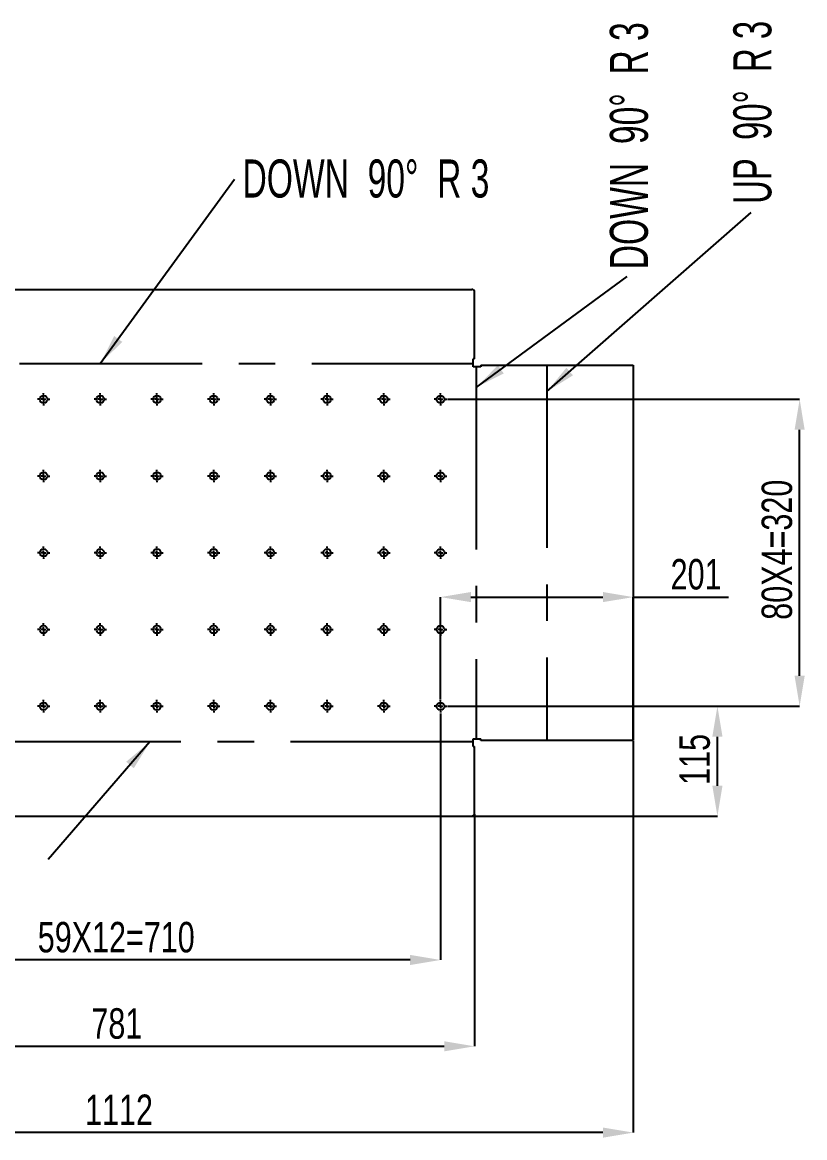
# Model space of a CAD drawing. Header units: millimetres. Extents: x 15 to 1266, y -324 to 294.
# Drawn here: x 257.7 to 312.1, y -214.3 to -136.8 of the extents above; entities that cross this region are included whole.
import ezdxf

# ---------------------------------------------------------------- set-up
doc = ezdxf.new("R2010")
doc.units = ezdxf.units.MM
doc.header["$PDSIZE"] = -1
doc.linetypes.add('CENTERX2', pattern=[20.32, 12.7, -2.54, 2.54, -2.54])
doc.layers.add('FORMAT', color=7, linetype='Continuous')
doc.styles.add('SLDTEXTSTYLE0', font='TXT', dxfattribs={"width": 0.75})
doc.styles.add('SLDTEXTSTYLE14', font='TXT', dxfattribs={"width": 0.645833})
doc.styles.add('SLDTEXTSTYLE15', font='TXT', dxfattribs={"width": 0.660714})
doc.dimstyles.new('SLDDIMSTYLE1', dxfattribs={"dimtxt": 2.5, "dimasz": 2.116667, "dimexe": 0, "dimexo": 0.625, "dimgap": 0, "dimtad": 1, "dimdec": 0, "dimrnd": 1e-09, "dimtxsty": 'Standard', "dimsah": 1, "dimcen": 2.5, "dimazin": 3, "dimtfac": 2.116667, "dimtdec": 0, "dimtmove": 0, "dimatfit": 3, "dimfrac": 2})
doc.dimstyles.new('SLDDIMSTYLE15', dxfattribs={"dimtxt": 2.116667, "dimasz": 2.116667, "dimexe": 0, "dimexo": 0.625, "dimgap": 0.529167, "dimtad": 1, "dimdec": 0, "dimlfac": 15, "dimrnd": 1e-09, "dimzin": 12, "dimtxsty": 'SLDTEXTSTYLE0', "dimsah": 1, "dimcen": 2.5, "dimazin": 3, "dimtfac": 1, "dimtdec": 0, "dimtmove": 0, "dimatfit": 3, "dimfrac": 2, "dimtzin": 12})
doc.dimstyles.new('SLDDIMSTYLE17', dxfattribs={"dimtxt": 2.116667, "dimasz": 2.116667, "dimexe": 0, "dimexo": 0.625, "dimgap": 0.529167, "dimtad": 1, "dimdec": 0, "dimlfac": 15, "dimrnd": 1e-09, "dimzin": 12, "dimtxsty": 'SLDTEXTSTYLE0', "dimsah": 1, "dimcen": 2.5, "dimazin": 3, "dimtfac": 1, "dimtdec": 0, "dimtmove": 0, "dimatfit": 0, "dimfrac": 2, "dimtzin": 12})

# ---------------------------------------------------------------- blocks, each defined once
blk = doc.blocks.new('*D747')
at = {"layer": 'Defpoints', "color": 0}
for p in [(226.043, -186.715), (300.202, -186.715), (226.043, -213.983)]:
    blk.add_point(p, dxfattribs=at)
at = {"layer": 'FORMAT', "color": 0, "lineweight": -2}
for p, q in [((226.043, -186.778), (226.043, -213.983)), ((300.202, -186.778), (300.202, -213.983)), ((298.086, -213.983), (228.16, -213.983))]:
    blk.add_line(p, q, dxfattribs=at)
at = {"layer": 'FORMAT', "color": 0}
for points in [[(228.16, -213.63), (228.16, -214.336), (226.043, -213.983)], [(298.086, -213.63), (298.086, -214.336), (300.202, -213.983)]]:
    blk.add_solid(points, dxfattribs=at)
at = {"layer": 'FORMAT', "color": 0, "insert": (264.425, -211.337), "char_height": 2.1167, "attachment_point": 2, "style": 'SLDTEXTSTYLE0'}
blk.add_mtext('\\A1;1112', dxfattribs=at)
blk = doc.blocks.new('*D751')
at = {"layer": 'Defpoints', "color": 0}
for p in [(237.083, -191.783), (289.162, -191.783), (289.162, -207.983)]:
    blk.add_point(p, dxfattribs=at)
at = {"layer": 'FORMAT', "color": 0, "lineweight": -2}
for p, q in [((237.083, -191.845), (237.083, -207.983)), ((289.162, -191.845), (289.162, -207.983)), ((239.2, -207.983), (287.045, -207.983))]:
    blk.add_line(p, q, dxfattribs=at)
at = {"layer": 'FORMAT', "color": 0}
for points in [[(239.2, -207.63), (239.2, -208.336), (237.083, -207.983)], [(287.045, -207.63), (287.045, -208.336), (289.162, -207.983)]]:
    blk.add_solid(points, dxfattribs=at)
at = {"layer": 'FORMAT', "color": 0, "insert": (264.275, -205.337), "char_height": 2.1167, "attachment_point": 2, "style": 'SLDTEXTSTYLE0'}
blk.add_mtext('\\A1;781', dxfattribs=at)
blk = doc.blocks.new('*D754')
at = {"layer": 'Defpoints', "color": 0}
for p in [(300.202, -176.757), (286.789, -183.91), (300.202, -186.715)]:
    blk.add_point(p, dxfattribs=at)
at = {"layer": 'FORMAT', "color": 0, "lineweight": -2}
for p, q in [((286.789, -183.847), (286.789, -176.757)), ((288.906, -176.757), (298.086, -176.757)), ((300.202, -186.653), (300.202, -176.757)), ((300.202, -176.757), (306.817, -176.757))]:
    blk.add_line(p, q, dxfattribs=at)
at = {"layer": 'FORMAT', "color": 0}
for points in [[(288.906, -176.404), (288.906, -177.109), (286.789, -176.757)], [(298.086, -176.404), (298.086, -177.109), (300.202, -176.757)]]:
    blk.add_solid(points, dxfattribs=at)
at = {"layer": 'FORMAT', "color": 0, "insert": (304.568, -174.111), "char_height": 2.1167, "attachment_point": 2, "style": 'SLDTEXTSTYLE0'}
blk.add_mtext('\\A1;201', dxfattribs=at)
blk = doc.blocks.new('*D755')
at = {"layer": 'Defpoints', "color": 0}
for p in [(239.456, -184.776), (286.789, -184.776), (239.456, -201.983)]:
    blk.add_point(p, dxfattribs=at)
at = {"layer": 'FORMAT', "color": 0, "lineweight": -2}
for p, q in [((239.456, -184.839), (239.456, -201.983)), ((286.789, -184.839), (286.789, -201.983)), ((284.673, -201.983), (241.573, -201.983))]:
    blk.add_line(p, q, dxfattribs=at)
at = {"layer": 'FORMAT', "color": 0}
for points in [[(241.573, -201.63), (241.573, -202.336), (239.456, -201.983)], [(284.673, -201.63), (284.673, -202.336), (286.789, -201.983)]]:
    blk.add_solid(points, dxfattribs=at)
at = {"layer": 'FORMAT', "color": 0, "insert": (264.232, -199.337), "char_height": 2.11667, "attachment_point": 2, "style": 'SLDTEXTSTYLE0'}
blk.add_mtext('\\A1;59X12=710', dxfattribs=at)
blk = doc.blocks.new('*D756')
at = {"layer": 'Defpoints', "color": 0}
for p in [(287.223, -184.343), (306.053, -184.343), (288.962, -191.983)]:
    blk.add_point(p, dxfattribs=at)
at = {"layer": 'FORMAT', "color": 0, "lineweight": -2}
for p, q in [((287.285, -184.343), (306.053, -184.343)), ((306.053, -189.866), (306.053, -186.46)), ((289.024, -191.983), (306.053, -191.983))]:
    blk.add_line(p, q, dxfattribs=at)
at = {"layer": 'FORMAT', "color": 0}
for points in [[(305.7, -186.46), (306.405, -186.46), (306.053, -184.343)], [(305.7, -189.866), (306.405, -189.866), (306.053, -191.983)]]:
    blk.add_solid(points, dxfattribs=at)
at = {"layer": 'FORMAT', "color": 0, "insert": (303.407, -188.039), "char_height": 2.1167, "attachment_point": 2, "rotation": 90, "style": 'SLDTEXTSTYLE0'}
blk.add_mtext('\\A1;115', dxfattribs=at)
blk = doc.blocks.new('*D757')
at = {"layer": 'Defpoints', "color": 0}
for p in [(287.223, -163.01), (311.772, -163.01), (287.223, -184.343)]:
    blk.add_point(p, dxfattribs=at)
at = {"layer": 'FORMAT', "color": 0, "lineweight": -2}
for p, q in [((287.285, -163.01), (311.772, -163.01)), ((311.772, -182.226), (311.772, -165.126)), ((287.285, -184.343), (311.772, -184.343))]:
    blk.add_line(p, q, dxfattribs=at)
at = {"layer": 'FORMAT', "color": 0}
for points in [[(311.419, -165.126), (312.124, -165.126), (311.772, -163.01)], [(311.419, -182.226), (312.124, -182.226), (311.772, -184.343)]]:
    blk.add_solid(points, dxfattribs=at)
at = {"layer": 'FORMAT', "color": 0, "insert": (309.126, -173.466), "char_height": 2.11667, "attachment_point": 2, "rotation": 90, "style": 'SLDTEXTSTYLE0'}
blk.add_mtext('\\A1;80X4=320', dxfattribs=at)
blk = doc.blocks.new('SW_NOTE_0_41')
at = {"layer": 'FORMAT', "color": 0, "insert": (0.569, 1.371), "char_height": 2.64583, "attachment_point": 1, "style": 'SLDTEXTSTYLE15'}
blk.add_mtext('DOWN  90°  R 3', dxfattribs=at)
blk = doc.blocks.new('SW_NOTE_0_44')
at = {"color": 0, "linetype": 'Continuous', "lineweight": 0, "insert": (-1.239, 0.605), "char_height": 2.64583, "attachment_point": 1, "rotation": 90, "style": 'SLDTEXTSTYLE14'}
blk.add_mtext('UP  90°  R 3', dxfattribs=at)
blk = doc.blocks.new('SW_NOTE_0_45')
at = {"color": 0, "linetype": 'Continuous', "lineweight": 0, "insert": (-1.204, 0.512), "char_height": 2.64583, "attachment_point": 1, "rotation": 90, "style": 'SLDTEXTSTYLE15'}
blk.add_mtext('DOWN  90°  R 3', dxfattribs=at)
blk = doc.blocks.new('SW_CENTERMARKSYMBOL_214')
at = {"layer": 'FORMAT', "color": 0}
for p, q in [((-0.333, 0), (-0.433, 0)), ((0, 0), (-0.167, 0)), ((0, 0.333), (0, 0.433)), ((0, 0), (0, 0.167)), ((0, 0), (0, -0.167)), ((0, 0), (0.167, 0)), ((0.333, 0), (0.433, 0)), ((0, -0.333), (0, -0.433))]:
    blk.add_line(p, q, dxfattribs=at)
blk = doc.blocks.new('SW_CENTERMARKSYMBOL_215')
at = {"layer": 'FORMAT', "color": 0}
for p, q in [((-0.333, 0), (-0.433, 0)), ((0, 0), (-0.167, 0)), ((0, 0.333), (0, 0.433)), ((0, 0), (0, 0.167)), ((0, 0), (0, -0.167)), ((0, 0), (0.167, 0)), ((0.333, 0), (0.433, 0)), ((0, -0.333), (0, -0.433))]:
    blk.add_line(p, q, dxfattribs=at)
blk = doc.blocks.new('SW_CENTERMARKSYMBOL_216')
at = {"layer": 'FORMAT', "color": 0}
for p, q in [((-0.333, 0), (-0.433, 0)), ((0, 0), (-0.167, 0)), ((0, 0.333), (0, 0.433)), ((0, 0), (0, 0.167)), ((0, 0), (0, -0.167)), ((0, 0), (0.167, 0)), ((0.333, 0), (0.433, 0)), ((0, -0.333), (0, -0.433))]:
    blk.add_line(p, q, dxfattribs=at)
blk = doc.blocks.new('SW_CENTERMARKSYMBOL_217')
at = {"layer": 'FORMAT', "color": 0}
for p, q in [((-0.333, 0), (-0.433, 0)), ((0, 0), (-0.167, 0)), ((0, 0.333), (0, 0.433)), ((0, 0), (0, 0.167)), ((0, 0), (0, -0.167)), ((0, 0), (0.167, 0)), ((0.333, 0), (0.433, 0)), ((0, -0.333), (0, -0.433))]:
    blk.add_line(p, q, dxfattribs=at)
blk = doc.blocks.new('SW_CENTERMARKSYMBOL_218')
at = {"layer": 'FORMAT', "color": 0}
for p, q in [((-0.333, 0), (-0.433, 0)), ((0, 0), (-0.167, 0)), ((0, 0.333), (0, 0.433)), ((0, 0), (0, 0.167)), ((0, 0), (0, -0.167)), ((0, 0), (0.167, 0)), ((0.333, 0), (0.433, 0)), ((0, -0.333), (0, -0.433))]:
    blk.add_line(p, q, dxfattribs=at)
blk = doc.blocks.new('SW_CENTERMARKSYMBOL_219')
at = {"layer": 'FORMAT', "color": 0}
for p, q in [((-0.333, 0), (-0.433, 0)), ((0, 0), (-0.167, 0)), ((0, 0.333), (0, 0.433)), ((0, 0), (0, 0.167)), ((0, 0), (0, -0.167)), ((0, 0), (0.167, 0)), ((0.333, 0), (0.433, 0)), ((0, -0.333), (0, -0.433))]:
    blk.add_line(p, q, dxfattribs=at)
blk = doc.blocks.new('SW_CENTERMARKSYMBOL_220')
at = {"layer": 'FORMAT', "color": 0}
for p, q in [((-0.333, 0), (-0.433, 0)), ((0, 0), (-0.167, 0)), ((0, 0.333), (0, 0.433)), ((0, 0), (0, 0.167)), ((0, 0), (0, -0.167)), ((0, 0), (0.167, 0)), ((0.333, 0), (0.433, 0)), ((0, -0.333), (0, -0.433))]:
    blk.add_line(p, q, dxfattribs=at)
blk = doc.blocks.new('SW_CENTERMARKSYMBOL_226')
at = {"layer": 'FORMAT', "color": 0}
for p, q in [((-0.333, 0), (-0.433, 0)), ((0, 0), (-0.167, 0)), ((0, 0.333), (0, 0.433)), ((0, 0), (0, 0.167)), ((0, 0), (0, -0.167)), ((0, 0), (0.167, 0)), ((0.333, 0), (0.433, 0)), ((0, -0.333), (0, -0.433))]:
    blk.add_line(p, q, dxfattribs=at)
blk = doc.blocks.new('SW_CENTERMARKSYMBOL_227')
at = {"layer": 'FORMAT', "color": 0}
for p, q in [((-0.333, 0), (-0.433, 0)), ((0, 0), (-0.167, 0)), ((0, 0.333), (0, 0.433)), ((0, 0), (0, 0.167)), ((0, 0), (0, -0.167)), ((0, 0), (0.167, 0)), ((0.333, 0), (0.433, 0)), ((0, -0.333), (0, -0.433))]:
    blk.add_line(p, q, dxfattribs=at)
blk = doc.blocks.new('SW_CENTERMARKSYMBOL_228')
at = {"layer": 'FORMAT', "color": 0}
for p, q in [((-0.333, 0), (-0.433, 0)), ((0, 0), (-0.167, 0)), ((0, 0.333), (0, 0.433)), ((0, 0), (0, 0.167)), ((0, 0), (0, -0.167)), ((0, 0), (0.167, 0)), ((0.333, 0), (0.433, 0)), ((0, -0.333), (0, -0.433))]:
    blk.add_line(p, q, dxfattribs=at)
blk = doc.blocks.new('SW_CENTERMARKSYMBOL_229')
at = {"layer": 'FORMAT', "color": 0}
for p, q in [((-0.333, 0), (-0.433, 0)), ((0, 0), (-0.167, 0)), ((0, 0.333), (0, 0.433)), ((0, 0), (0, 0.167)), ((0, 0), (0, -0.167)), ((0, 0), (0.167, 0)), ((0.333, 0), (0.433, 0)), ((0, -0.333), (0, -0.433))]:
    blk.add_line(p, q, dxfattribs=at)
blk = doc.blocks.new('SW_CENTERMARKSYMBOL_230')
at = {"layer": 'FORMAT', "color": 0}
for p, q in [((-0.333, 0), (-0.433, 0)), ((0, 0), (-0.167, 0)), ((0, 0.333), (0, 0.433)), ((0, 0), (0, 0.167)), ((0, 0), (0, -0.167)), ((0, 0), (0.167, 0)), ((0.333, 0), (0.433, 0)), ((0, -0.333), (0, -0.433))]:
    blk.add_line(p, q, dxfattribs=at)
blk = doc.blocks.new('SW_CENTERMARKSYMBOL_231')
at = {"layer": 'FORMAT', "color": 0}
for p, q in [((-0.333, 0), (-0.433, 0)), ((0, 0), (-0.167, 0)), ((0, 0.333), (0, 0.433)), ((0, 0), (0, 0.167)), ((0, 0), (0, -0.167)), ((0, 0), (0.167, 0)), ((0.333, 0), (0.433, 0)), ((0, -0.333), (0, -0.433))]:
    blk.add_line(p, q, dxfattribs=at)
blk = doc.blocks.new('SW_CENTERMARKSYMBOL_232')
at = {"layer": 'FORMAT', "color": 0}
for p, q in [((-0.333, 0), (-0.433, 0)), ((0, 0), (-0.167, 0)), ((0, 0.333), (0, 0.433)), ((0, 0), (0, 0.167)), ((0, 0), (0, -0.167)), ((0, 0), (0.167, 0)), ((0.333, 0), (0.433, 0)), ((0, -0.333), (0, -0.433))]:
    blk.add_line(p, q, dxfattribs=at)
blk = doc.blocks.new('SW_CENTERMARKSYMBOL_233')
at = {"layer": 'FORMAT', "color": 0}
for p, q in [((-0.333, 0), (-0.433, 0)), ((0, 0), (-0.167, 0)), ((0, 0.333), (0, 0.433)), ((0, 0), (0, 0.167)), ((0, 0), (0, -0.167)), ((0, 0), (0.167, 0)), ((0.333, 0), (0.433, 0)), ((0, -0.333), (0, -0.433))]:
    blk.add_line(p, q, dxfattribs=at)
blk = doc.blocks.new('SW_CENTERMARKSYMBOL_234')
at = {"layer": 'FORMAT', "color": 0}
for p, q in [((-0.333, 0), (-0.433, 0)), ((0, 0), (-0.167, 0)), ((0, 0.333), (0, 0.433)), ((0, 0), (0, 0.167)), ((0, 0), (0, -0.167)), ((0, 0), (0.167, 0)), ((0.333, 0), (0.433, 0)), ((0, -0.333), (0, -0.433))]:
    blk.add_line(p, q, dxfattribs=at)
blk = doc.blocks.new('SW_CENTERMARKSYMBOL_235')
at = {"layer": 'FORMAT', "color": 0}
for p, q in [((-0.333, 0), (-0.433, 0)), ((0, 0), (-0.167, 0)), ((0, 0.333), (0, 0.433)), ((0, 0), (0, 0.167)), ((0, 0), (0, -0.167)), ((0, 0), (0.167, 0)), ((0.333, 0), (0.433, 0)), ((0, -0.333), (0, -0.433))]:
    blk.add_line(p, q, dxfattribs=at)
blk = doc.blocks.new('SW_CENTERMARKSYMBOL_241')
at = {"layer": 'FORMAT', "color": 0}
for p, q in [((-0.333, 0), (-0.433, 0)), ((0, 0), (-0.167, 0)), ((0, 0.333), (0, 0.433)), ((0, 0), (0, 0.167)), ((0, 0), (0, -0.167)), ((0, 0), (0.167, 0)), ((0.333, 0), (0.433, 0)), ((0, -0.333), (0, -0.433))]:
    blk.add_line(p, q, dxfattribs=at)
blk = doc.blocks.new('SW_CENTERMARKSYMBOL_242')
at = {"layer": 'FORMAT', "color": 0}
for p, q in [((-0.333, 0), (-0.433, 0)), ((0, 0), (-0.167, 0)), ((0, 0.333), (0, 0.433)), ((0, 0), (0, 0.167)), ((0, 0), (0, -0.167)), ((0, 0), (0.167, 0)), ((0.333, 0), (0.433, 0)), ((0, -0.333), (0, -0.433))]:
    blk.add_line(p, q, dxfattribs=at)
blk = doc.blocks.new('SW_CENTERMARKSYMBOL_243')
at = {"layer": 'FORMAT', "color": 0}
for p, q in [((-0.333, 0), (-0.433, 0)), ((0, 0), (-0.167, 0)), ((0, 0.333), (0, 0.433)), ((0, 0), (0, 0.167)), ((0, 0), (0, -0.167)), ((0, 0), (0.167, 0)), ((0.333, 0), (0.433, 0)), ((0, -0.333), (0, -0.433))]:
    blk.add_line(p, q, dxfattribs=at)
blk = doc.blocks.new('SW_CENTERMARKSYMBOL_244')
at = {"layer": 'FORMAT', "color": 0}
for p, q in [((-0.333, 0), (-0.433, 0)), ((0, 0), (-0.167, 0)), ((0, 0.333), (0, 0.433)), ((0, 0), (0, 0.167)), ((0, 0), (0, -0.167)), ((0, 0), (0.167, 0)), ((0.333, 0), (0.433, 0)), ((0, -0.333), (0, -0.433))]:
    blk.add_line(p, q, dxfattribs=at)
blk = doc.blocks.new('SW_CENTERMARKSYMBOL_245')
at = {"layer": 'FORMAT', "color": 0}
for p, q in [((-0.333, 0), (-0.433, 0)), ((0, 0), (-0.167, 0)), ((0, 0.333), (0, 0.433)), ((0, 0), (0, 0.167)), ((0, 0), (0, -0.167)), ((0, 0), (0.167, 0)), ((0.333, 0), (0.433, 0)), ((0, -0.333), (0, -0.433))]:
    blk.add_line(p, q, dxfattribs=at)
blk = doc.blocks.new('SW_CENTERMARKSYMBOL_246')
at = {"layer": 'FORMAT', "color": 0}
for p, q in [((-0.333, 0), (-0.433, 0)), ((0, 0), (-0.167, 0)), ((0, 0.333), (0, 0.433)), ((0, 0), (0, 0.167)), ((0, 0), (0, -0.167)), ((0, 0), (0.167, 0)), ((0.333, 0), (0.433, 0)), ((0, -0.333), (0, -0.433))]:
    blk.add_line(p, q, dxfattribs=at)
blk = doc.blocks.new('SW_CENTERMARKSYMBOL_247')
at = {"layer": 'FORMAT', "color": 0}
for p, q in [((-0.333, 0), (-0.433, 0)), ((0, 0), (-0.167, 0)), ((0, 0.333), (0, 0.433)), ((0, 0), (0, 0.167)), ((0, 0), (0, -0.167)), ((0, 0), (0.167, 0)), ((0.333, 0), (0.433, 0)), ((0, -0.333), (0, -0.433))]:
    blk.add_line(p, q, dxfattribs=at)
blk = doc.blocks.new('SW_CENTERMARKSYMBOL_248')
at = {"layer": 'FORMAT', "color": 0}
for p, q in [((-0.333, 0), (-0.433, 0)), ((0, 0), (-0.167, 0)), ((0, 0.333), (0, 0.433)), ((0, 0), (0, 0.167)), ((0, 0), (0, -0.167)), ((0, 0), (0.167, 0)), ((0.333, 0), (0.433, 0)), ((0, -0.333), (0, -0.433))]:
    blk.add_line(p, q, dxfattribs=at)
blk = doc.blocks.new('SW_CENTERMARKSYMBOL_249')
at = {"layer": 'FORMAT', "color": 0}
for p, q in [((-0.333, 0), (-0.433, 0)), ((0, 0), (-0.167, 0)), ((0, 0.333), (0, 0.433)), ((0, 0), (0, 0.167)), ((0, 0), (0, -0.167)), ((0, 0), (0.167, 0)), ((0.333, 0), (0.433, 0)), ((0, -0.333), (0, -0.433))]:
    blk.add_line(p, q, dxfattribs=at)
blk = doc.blocks.new('SW_CENTERMARKSYMBOL_250')
at = {"layer": 'FORMAT', "color": 0}
for p, q in [((-0.333, 0), (-0.433, 0)), ((0, 0), (-0.167, 0)), ((0, 0.333), (0, 0.433)), ((0, 0), (0, 0.167)), ((0, 0), (0, -0.167)), ((0, 0), (0.167, 0)), ((0.333, 0), (0.433, 0)), ((0, -0.333), (0, -0.433))]:
    blk.add_line(p, q, dxfattribs=at)
blk = doc.blocks.new('SW_CENTERMARKSYMBOL_251')
at = {"layer": 'FORMAT', "color": 0}
for p, q in [((-0.333, 0), (-0.433, 0)), ((0, 0), (-0.167, 0)), ((0, 0.333), (0, 0.433)), ((0, 0), (0, 0.167)), ((0, 0), (0, -0.167)), ((0, 0), (0.167, 0)), ((0.333, 0), (0.433, 0)), ((0, -0.333), (0, -0.433))]:
    blk.add_line(p, q, dxfattribs=at)
blk = doc.blocks.new('SW_CENTERMARKSYMBOL_257')
at = {"layer": 'FORMAT', "color": 0}
for p, q in [((-0.333, 0), (-0.433, 0)), ((0, 0), (-0.167, 0)), ((0, 0.333), (0, 0.433)), ((0, 0), (0, 0.167)), ((0, 0), (0, -0.167)), ((0, 0), (0.167, 0)), ((0.333, 0), (0.433, 0)), ((0, -0.333), (0, -0.433))]:
    blk.add_line(p, q, dxfattribs=at)
blk = doc.blocks.new('SW_CENTERMARKSYMBOL_258')
at = {"layer": 'FORMAT', "color": 0}
for p, q in [((-0.333, 0), (-0.433, 0)), ((0, 0), (-0.167, 0)), ((0, 0.333), (0, 0.433)), ((0, 0), (0, 0.167)), ((0, 0), (0, -0.167)), ((0, 0), (0.167, 0)), ((0.333, 0), (0.433, 0)), ((0, -0.333), (0, -0.433))]:
    blk.add_line(p, q, dxfattribs=at)
blk = doc.blocks.new('SW_CENTERMARKSYMBOL_259')
at = {"layer": 'FORMAT', "color": 0}
for p, q in [((-0.333, 0), (-0.433, 0)), ((0, 0), (-0.167, 0)), ((0, 0.333), (0, 0.433)), ((0, 0), (0, 0.167)), ((0, 0), (0, -0.167)), ((0, 0), (0.167, 0)), ((0.333, 0), (0.433, 0)), ((0, -0.333), (0, -0.433))]:
    blk.add_line(p, q, dxfattribs=at)
blk = doc.blocks.new('SW_CENTERMARKSYMBOL_260')
at = {"layer": 'FORMAT', "color": 0}
for p, q in [((-0.333, 0), (-0.433, 0)), ((0, 0), (-0.167, 0)), ((0, 0.333), (0, 0.433)), ((0, 0), (0, 0.167)), ((0, 0), (0, -0.167)), ((0, 0), (0.167, 0)), ((0.333, 0), (0.433, 0)), ((0, -0.333), (0, -0.433))]:
    blk.add_line(p, q, dxfattribs=at)
blk = doc.blocks.new('SW_CENTERMARKSYMBOL_265')
at = {"layer": 'FORMAT', "color": 0}
for p, q in [((-0.333, 0), (-0.433, 0)), ((0, 0), (-0.167, 0)), ((0, 0.333), (0, 0.433)), ((0, 0), (0, 0.167)), ((0, 0), (0, -0.167)), ((0, 0), (0.167, 0)), ((0.333, 0), (0.433, 0)), ((0, -0.333), (0, -0.433))]:
    blk.add_line(p, q, dxfattribs=at)
blk = doc.blocks.new('SW_CENTERMARKSYMBOL_266')
at = {"layer": 'FORMAT', "color": 0}
for p, q in [((-0.333, 0), (-0.433, 0)), ((0, 0), (-0.167, 0)), ((0, 0.333), (0, 0.433)), ((0, 0), (0, 0.167)), ((0, 0), (0, -0.167)), ((0, 0), (0.167, 0)), ((0.333, 0), (0.433, 0)), ((0, -0.333), (0, -0.433))]:
    blk.add_line(p, q, dxfattribs=at)
blk = doc.blocks.new('SW_CENTERMARKSYMBOL_267')
at = {"layer": 'FORMAT', "color": 0}
for p, q in [((-0.333, 0), (-0.433, 0)), ((0, 0), (-0.167, 0)), ((0, 0.333), (0, 0.433)), ((0, 0), (0, 0.167)), ((0, 0), (0, -0.167)), ((0, 0), (0.167, 0)), ((0.333, 0), (0.433, 0)), ((0, -0.333), (0, -0.433))]:
    blk.add_line(p, q, dxfattribs=at)
blk = doc.blocks.new('SW_CENTERMARKSYMBOL_268')
at = {"layer": 'FORMAT', "color": 0}
for p, q in [((-0.333, 0), (-0.433, 0)), ((0, 0), (-0.167, 0)), ((0, 0.333), (0, 0.433)), ((0, 0), (0, 0.167)), ((0, 0), (0, -0.167)), ((0, 0), (0.167, 0)), ((0.333, 0), (0.433, 0)), ((0, -0.333), (0, -0.433))]:
    blk.add_line(p, q, dxfattribs=at)
blk = doc.blocks.new('SW_CENTERMARKSYMBOL_269')
at = {"layer": 'FORMAT', "color": 0}
for p, q in [((-0.333, 0), (-0.433, 0)), ((0, 0), (-0.167, 0)), ((0, 0.333), (0, 0.433)), ((0, 0), (0, 0.167)), ((0, 0), (0, -0.167)), ((0, 0), (0.167, 0)), ((0.333, 0), (0.433, 0)), ((0, -0.333), (0, -0.433))]:
    blk.add_line(p, q, dxfattribs=at)
blk = doc.blocks.new('SW_CENTERMARKSYMBOL_270')
at = {"layer": 'FORMAT', "color": 0}
for p, q in [((-0.333, 0), (-0.433, 0)), ((0, 0), (-0.167, 0)), ((0, 0.333), (0, 0.433)), ((0, 0), (0, 0.167)), ((0, 0), (0, -0.167)), ((0, 0), (0.167, 0)), ((0.333, 0), (0.433, 0)), ((0, -0.333), (0, -0.433))]:
    blk.add_line(p, q, dxfattribs=at)
blk = doc.blocks.new('SW_CENTERMARKSYMBOL_271')
at = {"layer": 'FORMAT', "color": 0}
for p, q in [((-0.333, 0), (-0.433, 0)), ((0, 0), (-0.167, 0)), ((0, 0.333), (0, 0.433)), ((0, 0), (0, 0.167)), ((0, 0), (0, -0.167)), ((0, 0), (0.167, 0)), ((0.333, 0), (0.433, 0)), ((0, -0.333), (0, -0.433))]:
    blk.add_line(p, q, dxfattribs=at)
blk = doc.blocks.new('SW_CENTERMARKSYMBOL_277')
at = {"layer": 'FORMAT', "color": 0}
for p, q in [((-0.333, 0), (-0.433, 0)), ((0, 0), (-0.167, 0)), ((0, 0.333), (0, 0.433)), ((0, 0), (0, 0.167)), ((0, 0), (0, -0.167)), ((0, 0), (0.167, 0)), ((0.333, 0), (0.433, 0)), ((0, -0.333), (0, -0.433))]:
    blk.add_line(p, q, dxfattribs=at)
blk = doc.blocks.new('SW_CENTERMARKSYMBOL_279')
at = {"layer": 'FORMAT', "color": 0}
for p, q in [((-0.333, 0), (-0.433, 0)), ((0, 0), (-0.167, 0)), ((0, 0.333), (0, 0.433)), ((0, 0), (0, 0.167)), ((0, 0), (0, -0.167)), ((0, 0), (0.167, 0)), ((0.333, 0), (0.433, 0)), ((0, -0.333), (0, -0.433))]:
    blk.add_line(p, q, dxfattribs=at)
blk = doc.blocks.new('SW_CENTERMARKSYMBOL_280')
at = {"layer": 'FORMAT', "color": 0}
for p, q in [((-0.333, 0), (-0.433, 0)), ((0, 0), (-0.167, 0)), ((0, 0.333), (0, 0.433)), ((0, 0), (0, 0.167)), ((0, 0), (0, -0.167)), ((0, 0), (0.167, 0)), ((0.333, 0), (0.433, 0)), ((0, -0.333), (0, -0.433))]:
    blk.add_line(p, q, dxfattribs=at)
blk = doc.blocks.new('SW_CENTERMARKSYMBOL_281')
at = {"layer": 'FORMAT', "color": 0}
for p, q in [((-0.333, 0), (-0.433, 0)), ((0, 0), (-0.167, 0)), ((0, 0.333), (0, 0.433)), ((0, 0), (0, 0.167)), ((0, 0), (0, -0.167)), ((0, 0), (0.167, 0)), ((0.333, 0), (0.433, 0)), ((0, -0.333), (0, -0.433))]:
    blk.add_line(p, q, dxfattribs=at)
blk = doc.blocks.new('SW_CENTERMARKSYMBOL_282')
at = {"layer": 'FORMAT', "color": 0}
for p, q in [((-0.333, 0), (-0.433, 0)), ((0, 0), (-0.167, 0)), ((0, 0.333), (0, 0.433)), ((0, 0), (0, 0.167)), ((0, 0), (0, -0.167)), ((0, 0), (0.167, 0)), ((0.333, 0), (0.433, 0)), ((0, -0.333), (0, -0.433))]:
    blk.add_line(p, q, dxfattribs=at)
blk = doc.blocks.new('SW_CENTERMARKSYMBOL_283')
at = {"layer": 'FORMAT', "color": 0}
for p, q in [((-0.333, 0), (-0.433, 0)), ((0, 0), (-0.167, 0)), ((0, 0.333), (0, 0.433)), ((0, 0), (0, 0.167)), ((0, 0), (0, -0.167)), ((0, 0), (0.167, 0)), ((0.333, 0), (0.433, 0)), ((0, -0.333), (0, -0.433))]:
    blk.add_line(p, q, dxfattribs=at)
blk = doc.blocks.new('SW_CENTERMARKSYMBOL_284')
at = {"layer": 'FORMAT', "color": 0}
for p, q in [((-0.333, 0), (-0.433, 0)), ((0, 0), (-0.167, 0)), ((0, 0.333), (0, 0.433)), ((0, 0), (0, 0.167)), ((0, 0), (0, -0.167)), ((0, 0), (0.167, 0)), ((0.333, 0), (0.433, 0)), ((0, -0.333), (0, -0.433))]:
    blk.add_line(p, q, dxfattribs=at)
blk = doc.blocks.new('SW_CENTERMARKSYMBOL_285')
at = {"layer": 'FORMAT', "color": 0}
for p, q in [((-0.333, 0), (-0.433, 0)), ((0, 0), (-0.167, 0)), ((0, 0.333), (0, 0.433)), ((0, 0), (0, 0.167)), ((0, 0), (0, -0.167)), ((0, 0), (0.167, 0)), ((0.333, 0), (0.433, 0)), ((0, -0.333), (0, -0.433))]:
    blk.add_line(p, q, dxfattribs=at)
blk = doc.blocks.new('SW_CENTERMARKSYMBOL_291')
at = {"layer": 'FORMAT', "color": 0}
for p, q in [((-0.333, 0), (-0.433, 0)), ((0, 0), (-0.167, 0)), ((0, 0.333), (0, 0.433)), ((0, 0), (0, 0.167)), ((0, 0), (0, -0.167)), ((0, 0), (0.167, 0)), ((0.333, 0), (0.433, 0)), ((0, -0.333), (0, -0.433))]:
    blk.add_line(p, q, dxfattribs=at)
blk = doc.blocks.new('SW_CENTERMARKSYMBOL_292')
at = {"layer": 'FORMAT', "color": 0}
for p, q in [((-0.333, 0), (-0.433, 0)), ((0, 0), (-0.167, 0)), ((0, 0.333), (0, 0.433)), ((0, 0), (0, 0.167)), ((0, 0), (0, -0.167)), ((0, 0), (0.167, 0)), ((0.333, 0), (0.433, 0)), ((0, -0.333), (0, -0.433))]:
    blk.add_line(p, q, dxfattribs=at)
blk = doc.blocks.new('SW_CENTERMARKSYMBOL_293')
at = {"layer": 'FORMAT', "color": 0}
for p, q in [((-0.333, 0), (-0.433, 0)), ((0, 0), (-0.167, 0)), ((0, 0.333), (0, 0.433)), ((0, 0), (0, 0.167)), ((0, 0), (0, -0.167)), ((0, 0), (0.167, 0)), ((0.333, 0), (0.433, 0)), ((0, -0.333), (0, -0.433))]:
    blk.add_line(p, q, dxfattribs=at)
blk = doc.blocks.new('SW_CENTERMARKSYMBOL_294')
at = {"layer": 'FORMAT', "color": 0}
for p, q in [((-0.333, 0), (-0.433, 0)), ((0, 0), (-0.167, 0)), ((0, 0.333), (0, 0.433)), ((0, 0), (0, 0.167)), ((0, 0), (0, -0.167)), ((0, 0), (0.167, 0)), ((0.333, 0), (0.433, 0)), ((0, -0.333), (0, -0.433))]:
    blk.add_line(p, q, dxfattribs=at)
blk = doc.blocks.new('SW_CENTERMARKSYMBOL_295')
at = {"layer": 'FORMAT', "color": 0}
for p, q in [((-0.333, 0), (-0.433, 0)), ((0, 0), (-0.167, 0)), ((0, 0.333), (0, 0.433)), ((0, 0), (0, 0.167)), ((0, 0), (0, -0.167)), ((0, 0), (0.167, 0)), ((0.333, 0), (0.433, 0)), ((0, -0.333), (0, -0.433))]:
    blk.add_line(p, q, dxfattribs=at)
blk = doc.blocks.new('SW_CENTERMARKSYMBOL_296')
at = {"layer": 'FORMAT', "color": 0}
for p, q in [((-0.333, 0), (-0.433, 0)), ((0, 0), (-0.167, 0)), ((0, 0.333), (0, 0.433)), ((0, 0), (0, 0.167)), ((0, 0), (0, -0.167)), ((0, 0), (0.167, 0)), ((0.333, 0), (0.433, 0)), ((0, -0.333), (0, -0.433))]:
    blk.add_line(p, q, dxfattribs=at)
blk = doc.blocks.new('SW_CENTERMARKSYMBOL_297')
at = {"layer": 'FORMAT', "color": 0}
for p, q in [((-0.333, 0), (-0.433, 0)), ((0, 0), (-0.167, 0)), ((0, 0.333), (0, 0.433)), ((0, 0), (0, 0.167)), ((0, 0), (0, -0.167)), ((0, 0), (0.167, 0)), ((0.333, 0), (0.433, 0)), ((0, -0.333), (0, -0.433))]:
    blk.add_line(p, q, dxfattribs=at)
blk = doc.blocks.new('SW_CENTERMARKSYMBOL_298')
at = {"layer": 'FORMAT', "color": 0}
for p, q in [((-0.333, 0), (-0.433, 0)), ((0, 0), (-0.167, 0)), ((0, 0.333), (0, 0.433)), ((0, 0), (0, 0.167)), ((0, 0), (0, -0.167)), ((0, 0), (0.167, 0)), ((0.333, 0), (0.433, 0)), ((0, -0.333), (0, -0.433))]:
    blk.add_line(p, q, dxfattribs=at)
blk = doc.blocks.new('SW_CENTERMARKSYMBOL_299')
at = {"layer": 'FORMAT', "color": 0}
for p, q in [((-0.333, 0), (-0.433, 0)), ((0, 0), (-0.167, 0)), ((0, 0.333), (0, 0.433)), ((0, 0), (0, 0.167)), ((0, 0), (0, -0.167)), ((0, 0), (0.167, 0)), ((0.333, 0), (0.433, 0)), ((0, -0.333), (0, -0.433))]:
    blk.add_line(p, q, dxfattribs=at)
blk = doc.blocks.new('SW_CENTERMARKSYMBOL_300')
at = {"layer": 'FORMAT', "color": 0}
for p, q in [((-0.333, 0), (-0.433, 0)), ((0, 0), (-0.167, 0)), ((0, 0.333), (0, 0.433)), ((0, 0), (0, 0.167)), ((0, 0), (0, -0.167)), ((0, 0), (0.167, 0)), ((0.333, 0), (0.433, 0)), ((0, -0.333), (0, -0.433))]:
    blk.add_line(p, q, dxfattribs=at)
blk = doc.blocks.new('SW_CENTERMARKSYMBOL_306')
at = {"layer": 'FORMAT', "color": 0}
for p, q in [((-0.333, 0), (-0.433, 0)), ((0, 0), (-0.167, 0)), ((0, 0.333), (0, 0.433)), ((0, 0), (0, 0.167)), ((0, 0), (0, -0.167)), ((0, 0), (0.167, 0)), ((0.333, 0), (0.433, 0)), ((0, -0.333), (0, -0.433))]:
    blk.add_line(p, q, dxfattribs=at)
blk = doc.blocks.new('SW_CENTERMARKSYMBOL_307')
at = {"layer": 'FORMAT', "color": 0}
for p, q in [((-0.333, 0), (-0.433, 0)), ((0, 0), (-0.167, 0)), ((0, 0.333), (0, 0.433)), ((0, 0), (0, 0.167)), ((0, 0), (0, -0.167)), ((0, 0), (0.167, 0)), ((0.333, 0), (0.433, 0)), ((0, -0.333), (0, -0.433))]:
    blk.add_line(p, q, dxfattribs=at)
blk = doc.blocks.new('SW_CENTERMARKSYMBOL_308')
at = {"layer": 'FORMAT', "color": 0}
for p, q in [((-0.333, 0), (-0.433, 0)), ((0, 0), (-0.167, 0)), ((0, 0.333), (0, 0.433)), ((0, 0), (0, 0.167)), ((0, 0), (0, -0.167)), ((0, 0), (0.167, 0)), ((0.333, 0), (0.433, 0)), ((0, -0.333), (0, -0.433))]:
    blk.add_line(p, q, dxfattribs=at)
blk = doc.blocks.new('SW_CENTERMARKSYMBOL_309')
at = {"layer": 'FORMAT', "color": 0}
for p, q in [((-0.333, 0), (-0.433, 0)), ((0, 0), (-0.167, 0)), ((0, 0.333), (0, 0.433)), ((0, 0), (0, 0.167)), ((0, 0), (0, -0.167)), ((0, 0), (0.167, 0)), ((0.333, 0), (0.433, 0)), ((0, -0.333), (0, -0.433))]:
    blk.add_line(p, q, dxfattribs=at)
blk = doc.blocks.new('SW_CENTERMARKSYMBOL_310')
at = {"layer": 'FORMAT', "color": 0}
for p, q in [((-0.333, 0), (-0.433, 0)), ((0, 0), (-0.167, 0)), ((0, 0.333), (0, 0.433)), ((0, 0), (0, 0.167)), ((0, 0), (0, -0.167)), ((0, 0), (0.167, 0)), ((0.333, 0), (0.433, 0)), ((0, -0.333), (0, -0.433))]:
    blk.add_line(p, q, dxfattribs=at)
blk = doc.blocks.new('SW_CENTERMARKSYMBOL_311')
at = {"layer": 'FORMAT', "color": 0}
for p, q in [((-0.333, 0), (-0.433, 0)), ((0, 0), (-0.167, 0)), ((0, 0.333), (0, 0.433)), ((0, 0), (0, 0.167)), ((0, 0), (0, -0.167)), ((0, 0), (0.167, 0)), ((0.333, 0), (0.433, 0)), ((0, -0.333), (0, -0.433))]:
    blk.add_line(p, q, dxfattribs=at)
blk = doc.blocks.new('SW_CENTERMARKSYMBOL_312')
at = {"layer": 'FORMAT', "color": 0}
for p, q in [((-0.333, 0), (-0.433, 0)), ((0, 0), (-0.167, 0)), ((0, 0.333), (0, 0.433)), ((0, 0), (0, 0.167)), ((0, 0), (0, -0.167)), ((0, 0), (0.167, 0)), ((0.333, 0), (0.433, 0)), ((0, -0.333), (0, -0.433))]:
    blk.add_line(p, q, dxfattribs=at)
blk = doc.blocks.new('SW_CENTERMARKSYMBOL_313')
at = {"layer": 'FORMAT', "color": 0}
for p, q in [((-0.333, 0), (-0.433, 0)), ((0, 0), (-0.167, 0)), ((0, 0.333), (0, 0.433)), ((0, 0), (0, 0.167)), ((0, 0), (0, -0.167)), ((0, 0), (0.167, 0)), ((0.333, 0), (0.433, 0)), ((0, -0.333), (0, -0.433))]:
    blk.add_line(p, q, dxfattribs=at)
blk = doc.blocks.new('SW_CENTERMARKSYMBOL_314')
at = {"layer": 'FORMAT', "color": 0}
for p, q in [((-0.333, 0), (-0.433, 0)), ((0, 0), (-0.167, 0)), ((0, 0.333), (0, 0.433)), ((0, 0), (0, 0.167)), ((0, 0), (0, -0.167)), ((0, 0), (0.167, 0)), ((0.333, 0), (0.433, 0)), ((0, -0.333), (0, -0.433))]:
    blk.add_line(p, q, dxfattribs=at)
blk = doc.blocks.new('SW_CENTERMARKSYMBOL_315')
at = {"layer": 'FORMAT', "color": 0}
for p, q in [((-0.333, 0), (-0.433, 0)), ((0, 0), (-0.167, 0)), ((0, 0.333), (0, 0.433)), ((0, 0), (0, 0.167)), ((0, 0), (0, -0.167)), ((0, 0), (0.167, 0)), ((0.333, 0), (0.433, 0)), ((0, -0.333), (0, -0.433))]:
    blk.add_line(p, q, dxfattribs=at)
blk = doc.blocks.new('SW_CENTERMARKSYMBOL_316')
at = {"layer": 'FORMAT', "color": 0}
for p, q in [((-0.333, 0), (-0.433, 0)), ((0, 0), (-0.167, 0)), ((0, 0.333), (0, 0.433)), ((0, 0), (0, 0.167)), ((0, 0), (0, -0.167)), ((0, 0), (0.167, 0)), ((0.333, 0), (0.433, 0)), ((0, -0.333), (0, -0.433))]:
    blk.add_line(p, q, dxfattribs=at)
blk = doc.blocks.new('SW_CENTERMARKSYMBOL_322')
at = {"layer": 'FORMAT', "color": 0}
for p, q in [((-0.333, 0), (-0.433, 0)), ((0, 0), (-0.167, 0)), ((0, 0.333), (0, 0.433)), ((0, 0), (0, 0.167)), ((0, 0), (0, -0.167)), ((0, 0), (0.167, 0)), ((0.333, 0), (0.433, 0)), ((0, -0.333), (0, -0.433))]:
    blk.add_line(p, q, dxfattribs=at)
blk = doc.blocks.new('SW_CENTERMARKSYMBOL_323')
at = {"layer": 'FORMAT', "color": 0}
for p, q in [((-0.333, 0), (-0.433, 0)), ((0, 0), (-0.167, 0)), ((0, 0.333), (0, 0.433)), ((0, 0), (0, 0.167)), ((0, 0), (0, -0.167)), ((0, 0), (0.167, 0)), ((0.333, 0), (0.433, 0)), ((0, -0.333), (0, -0.433))]:
    blk.add_line(p, q, dxfattribs=at)
blk = doc.blocks.new('SW_CENTERMARKSYMBOL_324')
at = {"layer": 'FORMAT', "color": 0}
for p, q in [((-0.333, 0), (-0.433, 0)), ((0, 0), (-0.167, 0)), ((0, 0.333), (0, 0.433)), ((0, 0), (0, 0.167)), ((0, 0), (0, -0.167)), ((0, 0), (0.167, 0)), ((0.333, 0), (0.433, 0)), ((0, -0.333), (0, -0.433))]:
    blk.add_line(p, q, dxfattribs=at)
blk = doc.blocks.new('SW_CENTERMARKSYMBOL_325')
at = {"layer": 'FORMAT', "color": 0}
for p, q in [((-0.333, 0), (-0.433, 0)), ((0, 0), (-0.167, 0)), ((0, 0.333), (0, 0.433)), ((0, 0), (0, 0.167)), ((0, 0), (0, -0.167)), ((0, 0), (0.167, 0)), ((0.333, 0), (0.433, 0)), ((0, -0.333), (0, -0.433))]:
    blk.add_line(p, q, dxfattribs=at)
blk = doc.blocks.new('SW_CENTERMARKSYMBOL_330')
at = {"layer": 'FORMAT', "color": 0}
for p, q in [((-0.333, 0), (-0.433, 0)), ((0, 0), (-0.167, 0)), ((0, 0.333), (0, 0.433)), ((0, 0), (0, 0.167)), ((0, 0), (0, -0.167)), ((0, 0), (0.167, 0)), ((0.333, 0), (0.433, 0)), ((0, -0.333), (0, -0.433))]:
    blk.add_line(p, q, dxfattribs=at)
blk = doc.blocks.new('SW_CENTERMARKSYMBOL_331')
at = {"layer": 'FORMAT', "color": 0}
for p, q in [((-0.333, 0), (-0.433, 0)), ((0, 0), (-0.167, 0)), ((0, 0.333), (0, 0.433)), ((0, 0), (0, 0.167)), ((0, 0), (0, -0.167)), ((0, 0), (0.167, 0)), ((0.333, 0), (0.433, 0)), ((0, -0.333), (0, -0.433))]:
    blk.add_line(p, q, dxfattribs=at)
blk = doc.blocks.new('SW_CENTERMARKSYMBOL_332')
at = {"layer": 'FORMAT', "color": 0}
for p, q in [((-0.333, 0), (-0.433, 0)), ((0, 0), (-0.167, 0)), ((0, 0.333), (0, 0.433)), ((0, 0), (0, 0.167)), ((0, 0), (0, -0.167)), ((0, 0), (0.167, 0)), ((0.333, 0), (0.433, 0)), ((0, -0.333), (0, -0.433))]:
    blk.add_line(p, q, dxfattribs=at)
blk = doc.blocks.new('SW_CENTERMARKSYMBOL_333')
at = {"layer": 'FORMAT', "color": 0}
for p, q in [((-0.333, 0), (-0.433, 0)), ((0, 0), (-0.167, 0)), ((0, 0.333), (0, 0.433)), ((0, 0), (0, 0.167)), ((0, 0), (0, -0.167)), ((0, 0), (0.167, 0)), ((0.333, 0), (0.433, 0)), ((0, -0.333), (0, -0.433))]:
    blk.add_line(p, q, dxfattribs=at)
blk = doc.blocks.new('SW_CENTERMARKSYMBOL_334')
at = {"layer": 'FORMAT', "color": 0}
for p, q in [((-0.333, 0), (-0.433, 0)), ((0, 0), (-0.167, 0)), ((0, 0.333), (0, 0.433)), ((0, 0), (0, 0.167)), ((0, 0), (0, -0.167)), ((0, 0), (0.167, 0)), ((0.333, 0), (0.433, 0)), ((0, -0.333), (0, -0.433))]:
    blk.add_line(p, q, dxfattribs=at)
blk = doc.blocks.new('SW_CENTERMARKSYMBOL_335')
at = {"layer": 'FORMAT', "color": 0}
for p, q in [((-0.333, 0), (-0.433, 0)), ((0, 0), (-0.167, 0)), ((0, 0.333), (0, 0.433)), ((0, 0), (0, 0.167)), ((0, 0), (0, -0.167)), ((0, 0), (0.167, 0)), ((0.333, 0), (0.433, 0)), ((0, -0.333), (0, -0.433))]:
    blk.add_line(p, q, dxfattribs=at)
blk = doc.blocks.new('SW_CENTERMARKSYMBOL_336')
at = {"layer": 'FORMAT', "color": 0}
for p, q in [((-0.333, 0), (-0.433, 0)), ((0, 0), (-0.167, 0)), ((0, 0.333), (0, 0.433)), ((0, 0), (0, 0.167)), ((0, 0), (0, -0.167)), ((0, 0), (0.167, 0)), ((0.333, 0), (0.433, 0)), ((0, -0.333), (0, -0.433))]:
    blk.add_line(p, q, dxfattribs=at)
blk = doc.blocks.new('SW_CENTERMARKSYMBOL_342')
at = {"layer": 'FORMAT', "color": 0}
for p, q in [((-0.333, 0), (-0.433, 0)), ((0, 0), (-0.167, 0)), ((0, 0.333), (0, 0.433)), ((0, 0), (0, 0.167)), ((0, 0), (0, -0.167)), ((0, 0), (0.167, 0)), ((0.333, 0), (0.433, 0)), ((0, -0.333), (0, -0.433))]:
    blk.add_line(p, q, dxfattribs=at)

msp = doc.modelspace()

# ---------------------------------------------------------------- linework, layer by layer
at = {"color": 7, "linetype": 'Continuous', "lineweight": 25}
for p, q in [((237.2835, -155.36975), (288.9616, -155.36975)), ((289.1616, -160.20371), (289.1616, -155.56975)), ((289.1616, -160.20371), (289.05588, -160.20371)), ((289.05588, -160.74291), (289.05588, -160.20371)), ((289.59508, -160.74291), (289.05588, -160.74291)), ((289.59508, -160.63719), (289.59508, -160.74291)), ((289.59508, -160.63719), (300.2022, -160.63719)), ((300.2022, -160.63719), (300.2022, -186.71529)), ((289.05588, -186.60957), (289.59508, -186.60957)), ((289.05588, -187.14877), (289.05588, -186.60957)), ((289.59508, -186.71529), (289.59508, -186.60957)), ((300.2022, -186.71529), (289.59508, -186.71529)), ((289.05588, -187.14877), (289.1616, -187.14877)), ((289.1616, -191.78273), (289.1616, -187.14877)), ((237.2835, -191.98273), (288.9616, -191.98273))]:
    msp.add_line(p, q, dxfattribs=at)
at = {"color": 7, "linetype": 'CENTERX2'}
for p, q in [((237.18922, -160.523), (289.05588, -160.523)), ((289.27579, -160.74291), (289.27579, -186.60957)), ((294.18228, -160.63719), (294.18228, -186.71529)), ((289.05588, -186.82949), (237.18922, -186.82949))]:
    msp.add_line(p, q, dxfattribs=at)
at = {"color": 7, "linetype": 'Continuous', "lineweight": 25}
for centre in [(259.17811, -163.00957), (263.12255, -163.00957), (267.06699, -163.00957), (271.01144, -163.00957), (274.95588, -163.00957), (278.90033, -163.00957), (282.84477, -163.00957), (286.78922, -163.00957), (259.17811, -168.34291), (263.12255, -168.34291), (267.06699, -168.34291), (271.01144, -168.34291), (274.95588, -168.34291), (278.90033, -168.34291), (282.84477, -168.34291), (286.78922, -168.34291), (259.17811, -173.67624), (263.12255, -173.67624), (267.06699, -173.67624), (271.01144, -173.67624), (274.95588, -173.67624), (278.90033, -173.67624), (282.84477, -173.67624), (286.78922, -173.67624), (259.17811, -179.00957), (263.12255, -179.00957), (267.06699, -179.00957), (271.01144, -179.00957), (274.95588, -179.00957), (278.90033, -179.00957), (282.84477, -179.00957), (286.78922, -179.00957), (259.17811, -184.34291), (263.12255, -184.34291), (267.06699, -184.34291), (271.01144, -184.34291), (274.95588, -184.34291), (278.90033, -184.34291), (282.84477, -184.34291), (286.78922, -184.34291)]:
    msp.add_circle(centre, 0.26667, dxfattribs=at)
for centre, start, end in [((288.9616, -155.56975), 0, 90), ((288.9616, -191.78273), 270, 0)]:
    msp.add_arc(centre, 0.2, start, end, dxfattribs=at)

# ---------------------------------------------------------------- block references
at = {"color": 7, "linetype": 'Continuous', "lineweight": 0}
for name, p in [('SW_NOTE_0_45', (299.77493, -154.48271)), ('SW_NOTE_0_44', (308.39802, -150.03208))]:
    msp.add_blockref(name, p, dxfattribs=at)
at = {"layer": 'FORMAT'}
for name, p in [('SW_NOTE_0_41', (272.44855, -147.70756)), ('SW_CENTERMARKSYMBOL_251', (259.17811, -163.00957)), ('SW_CENTERMARKSYMBOL_316', (259.17811, -163.00957)), ('SW_CENTERMARKSYMBOL_250', (263.12255, -163.00957)), ('SW_CENTERMARKSYMBOL_315', (263.12255, -163.00957)), ('SW_CENTERMARKSYMBOL_249', (267.06699, -163.00957)), ('SW_CENTERMARKSYMBOL_314', (267.06699, -163.00957)), ('SW_CENTERMARKSYMBOL_248', (271.01144, -163.00957)), ('SW_CENTERMARKSYMBOL_313', (271.01144, -163.00957)), ('SW_CENTERMARKSYMBOL_247', (274.95588, -163.00957)), ('SW_CENTERMARKSYMBOL_312', (274.95588, -163.00957)), ('SW_CENTERMARKSYMBOL_246', (278.90033, -163.00957)), ('SW_CENTERMARKSYMBOL_311', (278.90033, -163.00957)), ('SW_CENTERMARKSYMBOL_245', (282.84477, -163.00957)), ('SW_CENTERMARKSYMBOL_310', (282.84477, -163.00957)), ('SW_CENTERMARKSYMBOL_260', (286.78922, -163.00957)), ('SW_CENTERMARKSYMBOL_325', (286.78922, -163.00957)), ('SW_CENTERMARKSYMBOL_271', (259.17811, -168.34291)), ('SW_CENTERMARKSYMBOL_336', (259.17811, -168.34291)), ('SW_CENTERMARKSYMBOL_270', (263.12255, -168.34291)), ('SW_CENTERMARKSYMBOL_335', (263.12255, -168.34291)), ('SW_CENTERMARKSYMBOL_269', (267.06699, -168.34291)), ('SW_CENTERMARKSYMBOL_334', (267.06699, -168.34291)), ('SW_CENTERMARKSYMBOL_268', (271.01144, -168.34291)), ('SW_CENTERMARKSYMBOL_333', (271.01144, -168.34291)), ('SW_CENTERMARKSYMBOL_267', (274.95588, -168.34291)), ('SW_CENTERMARKSYMBOL_332', (274.95588, -168.34291)), ('SW_CENTERMARKSYMBOL_266', (278.90033, -168.34291)), ('SW_CENTERMARKSYMBOL_331', (278.90033, -168.34291)), ('SW_CENTERMARKSYMBOL_265', (282.84477, -168.34291)), ('SW_CENTERMARKSYMBOL_330', (282.84477, -168.34291)), ('SW_CENTERMARKSYMBOL_259', (286.78922, -168.34291)), ('SW_CENTERMARKSYMBOL_324', (286.78922, -168.34291)), ('SW_CENTERMARKSYMBOL_214', (259.17811, -173.67624)), ('SW_CENTERMARKSYMBOL_279', (259.17811, -173.67624)), ('SW_CENTERMARKSYMBOL_215', (263.12255, -173.67624)), ('SW_CENTERMARKSYMBOL_280', (263.12255, -173.67624)), ('SW_CENTERMARKSYMBOL_216', (267.06699, -173.67624)), ('SW_CENTERMARKSYMBOL_281', (267.06699, -173.67624)), ('SW_CENTERMARKSYMBOL_217', (271.01144, -173.67624)), ('SW_CENTERMARKSYMBOL_282', (271.01144, -173.67624)), ('SW_CENTERMARKSYMBOL_218', (274.95588, -173.67624)), ('SW_CENTERMARKSYMBOL_283', (274.95588, -173.67624)), ('SW_CENTERMARKSYMBOL_219', (278.90033, -173.67624)), ('SW_CENTERMARKSYMBOL_284', (278.90033, -173.67624)), ('SW_CENTERMARKSYMBOL_220', (282.84477, -173.67624)), ('SW_CENTERMARKSYMBOL_285', (282.84477, -173.67624)), ('SW_CENTERMARKSYMBOL_258', (286.78922, -173.67624)), ('SW_CENTERMARKSYMBOL_323', (286.78922, -173.67624)), ('SW_CENTERMARKSYMBOL_226', (259.17811, -179.00957)), ('SW_CENTERMARKSYMBOL_291', (259.17811, -179.00957)), ('SW_CENTERMARKSYMBOL_227', (263.12255, -179.00957)), ('SW_CENTERMARKSYMBOL_292', (263.12255, -179.00957)), ('SW_CENTERMARKSYMBOL_228', (267.06699, -179.00957)), ('SW_CENTERMARKSYMBOL_293', (267.06699, -179.00957)), ('SW_CENTERMARKSYMBOL_244', (271.01144, -179.00957)), ('SW_CENTERMARKSYMBOL_309', (271.01144, -179.00957)), ('SW_CENTERMARKSYMBOL_243', (274.95588, -179.00957)), ('SW_CENTERMARKSYMBOL_308', (274.95588, -179.00957)), ('SW_CENTERMARKSYMBOL_242', (278.90033, -179.00957)), ('SW_CENTERMARKSYMBOL_307', (278.90033, -179.00957)), ('SW_CENTERMARKSYMBOL_241', (282.84477, -179.00957)), ('SW_CENTERMARKSYMBOL_306', (282.84477, -179.00957)), ('SW_CENTERMARKSYMBOL_257', (286.78922, -179.00957)), ('SW_CENTERMARKSYMBOL_322', (286.78922, -179.00957)), ('SW_CENTERMARKSYMBOL_235', (259.17811, -184.34291)), ('SW_CENTERMARKSYMBOL_300', (259.17811, -184.34291)), ('SW_CENTERMARKSYMBOL_234', (263.12255, -184.34291)), ('SW_CENTERMARKSYMBOL_299', (263.12255, -184.34291)), ('SW_CENTERMARKSYMBOL_233', (267.06699, -184.34291)), ('SW_CENTERMARKSYMBOL_298', (267.06699, -184.34291)), ('SW_CENTERMARKSYMBOL_232', (271.01144, -184.34291)), ('SW_CENTERMARKSYMBOL_297', (271.01144, -184.34291)), ('SW_CENTERMARKSYMBOL_231', (274.95588, -184.34291)), ('SW_CENTERMARKSYMBOL_296', (274.95588, -184.34291)), ('SW_CENTERMARKSYMBOL_230', (278.90033, -184.34291)), ('SW_CENTERMARKSYMBOL_295', (278.90033, -184.34291)), ('SW_CENTERMARKSYMBOL_229', (282.84477, -184.34291)), ('SW_CENTERMARKSYMBOL_294', (282.84477, -184.34291)), ('SW_CENTERMARKSYMBOL_277', (286.78922, -184.34291)), ('SW_CENTERMARKSYMBOL_342', (286.78922, -184.34291))]:
    msp.add_blockref(name, p, dxfattribs=at)

# ---------------------------------------------------------------- dimensions: what is measured, and where the dimension line sits
dim = msp.add_linear_dim(base=(311.77164, -163.00957), p1=(287.22255, -184.34291), p2=(287.22255, -163.00957), angle=90, text='80X4=<>', dimstyle='SLDDIMSTYLE17', dxfattribs=at)
dim.commit()
dim.dimension.update_dxf_attribs({"geometry": '*D757', "text_midpoint": (311.77164, -173.46614), "dimtype": 160})
for base, p1, p2, picture, middle in [((300.2022, -176.7566), (286.78922, -183.90957), (300.2022, -186.71529), '*D754', (304.56782, -176.7566)), ((226.0429, -213.98273), (300.2022, -186.71529), (226.0429, -186.71529), '*D747', (264.42468, -213.98273)), ((289.1616, -207.98273), (237.0835, -191.78273), (289.1616, -191.78273), '*D751', (264.27522, -207.98273))]:
    dim = msp.add_linear_dim(base=base, p1=p1, p2=p2, dimstyle='SLDDIMSTYLE15', dxfattribs=at)
    dim.commit()
    dim.dimension.update_dxf_attribs({"geometry": picture, "text_midpoint": middle, "dimtype": 160})
dim = msp.add_linear_dim(base=(306.05266, -184.34291), p1=(288.9616, -191.98273), p2=(287.22255, -184.34291), angle=90, dimstyle='SLDDIMSTYLE17', dxfattribs=at)
dim.commit()
dim.dimension.update_dxf_attribs({"geometry": '*D756', "text_midpoint": (306.05266, -188.03894), "dimtype": 160})
dim = msp.add_linear_dim(base=(239.45588, -201.98273), p1=(286.78922, -184.77624), p2=(239.45588, -184.77624), text='59X12=<>', dimstyle='SLDDIMSTYLE15', dxfattribs=at)
dim.commit()
dim.dimension.update_dxf_attribs({"geometry": '*D755', "text_midpoint": (264.23234, -201.98273), "dimtype": 160})

# ---------------------------------------------------------------- leaders
at = {"color": 7, "linetype": 'Continuous', "lineweight": 0}
for points in [[(294.18228, -162.47439), (308.39802, -150.03208)], [(289.27579, -162.17969), (299.77493, -154.48271)]]:
    msp.add_leader(points, dimstyle='SLDDIMSTYLE1', dxfattribs=at)
at = {"layer": 'FORMAT'}
for points in [[(263.12255, -160.523), (272.44855, -147.70756)], [(266.57604, -186.82949), (259.4879, -194.99546)]]:
    msp.add_leader(points, dimstyle='SLDDIMSTYLE1', dxfattribs=at)

doc.saveas('drawing.dxf')
